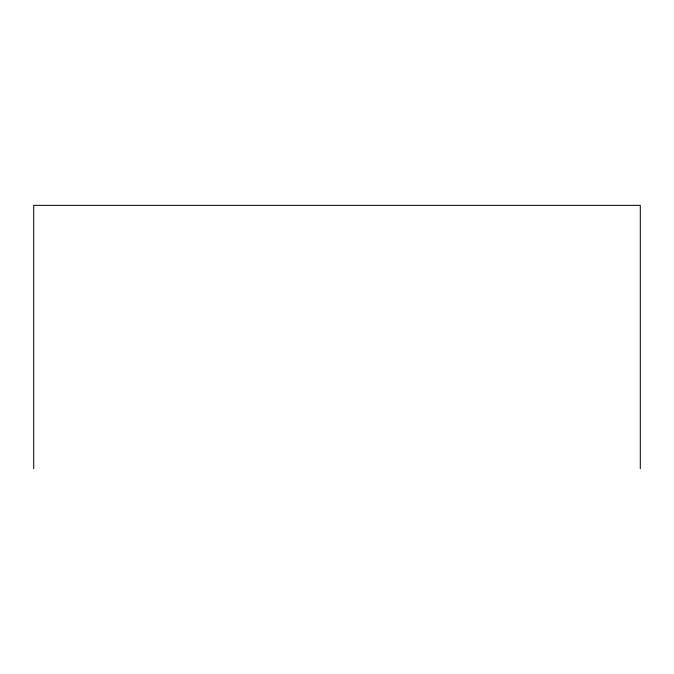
<?xml version="1.0" encoding="UTF-8"?>
<svg xmlns="http://www.w3.org/2000/svg" width="674" height="674" viewBox="0 0 674 674"><rect width="100%" height="100%" fill="white"/><g stroke="black" fill="none" stroke-linecap="round" stroke-linejoin="round"><path stroke-width="1.01" d="M640.3 468.657L640.3 205.343L33.7 205.343L33.7 468.657"/></g></svg>
